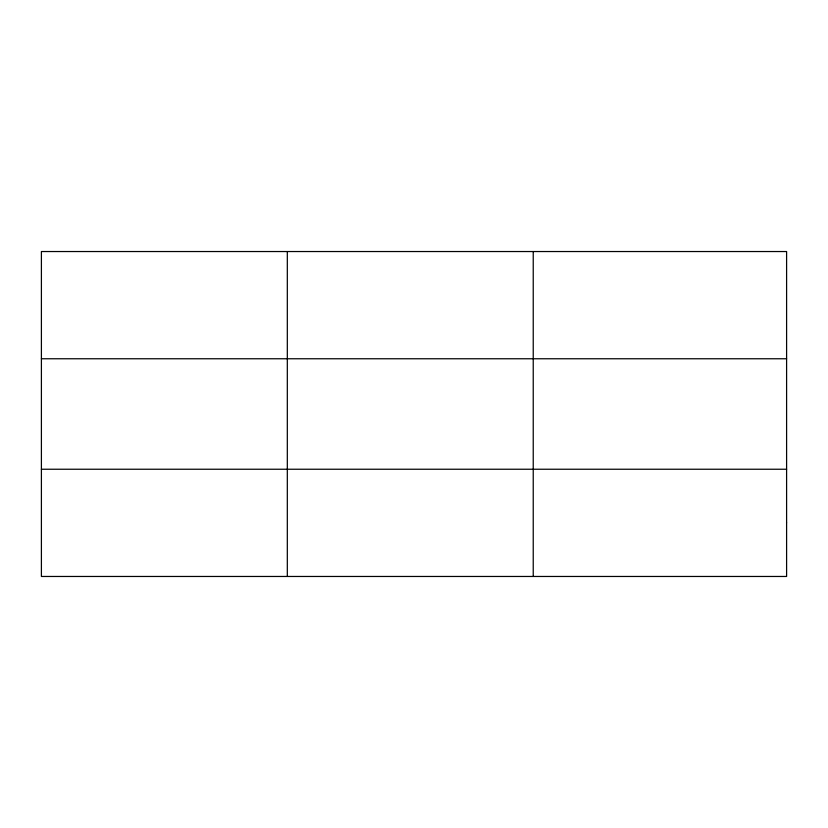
<?xml version="1.0" encoding="UTF-8"?>
<svg xmlns="http://www.w3.org/2000/svg" width="828" height="828" viewBox="0 0 828 828"><rect width="100%" height="100%" fill="white"/><g stroke="black" fill="none" stroke-linecap="round" stroke-linejoin="round"><path stroke-width="1.24" d="M287.316 251.536L287.316 576.464M533.232 251.536L533.232 576.464M41.4 358.762L786.6 358.762M41.4 469.238L786.6 469.238M786.6 522.851L786.6 576.464L41.4 576.464L41.4 251.536L786.6 251.536L786.6 522.851"/></g></svg>
